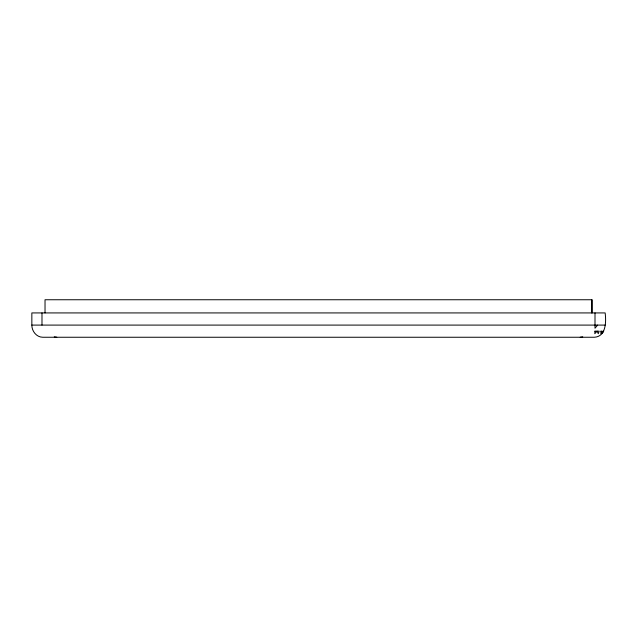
<?xml version="1.0" encoding="UTF-8"?>
<svg xmlns="http://www.w3.org/2000/svg" width="637" height="637" viewBox="0 0 637 637"><rect width="100%" height="100%" fill="white"/><g stroke="black" fill="none" stroke-linecap="round" stroke-linejoin="round"><path stroke-width="0.96" d="M31.85 325.093L31.85 312.926L605.15 312.926C606.241 321.542 606.241 336.678 594.265 337.252L42.735 337.252C36.428 337.196 31.77 331.113 31.85 325.093L605.15 325.093M41.986 325.093L41.986 312.926M595.014 312.926L594.99 328.238L597.633 325.093M601.965 333.692L603.693 331.176M580.211 337.252L582.728 336.838M54.272 336.838L56.789 337.252M591.972 312.926L591.972 299.748L45.028 299.748L45.028 312.926M591.908 299.748L591.908 312.926M600.946 331.176L600.858 333.692L602.339 331.176L600.946 331.176M594.918 331.176L594.807 333.692L597.124 331.176L598.278 333.692L599.178 331.176L594.918 331.176"/></g></svg>
